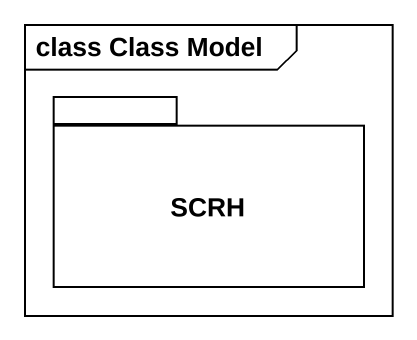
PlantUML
@startuml
mainframe class Class Model
package SCRH {
}
@enduml
